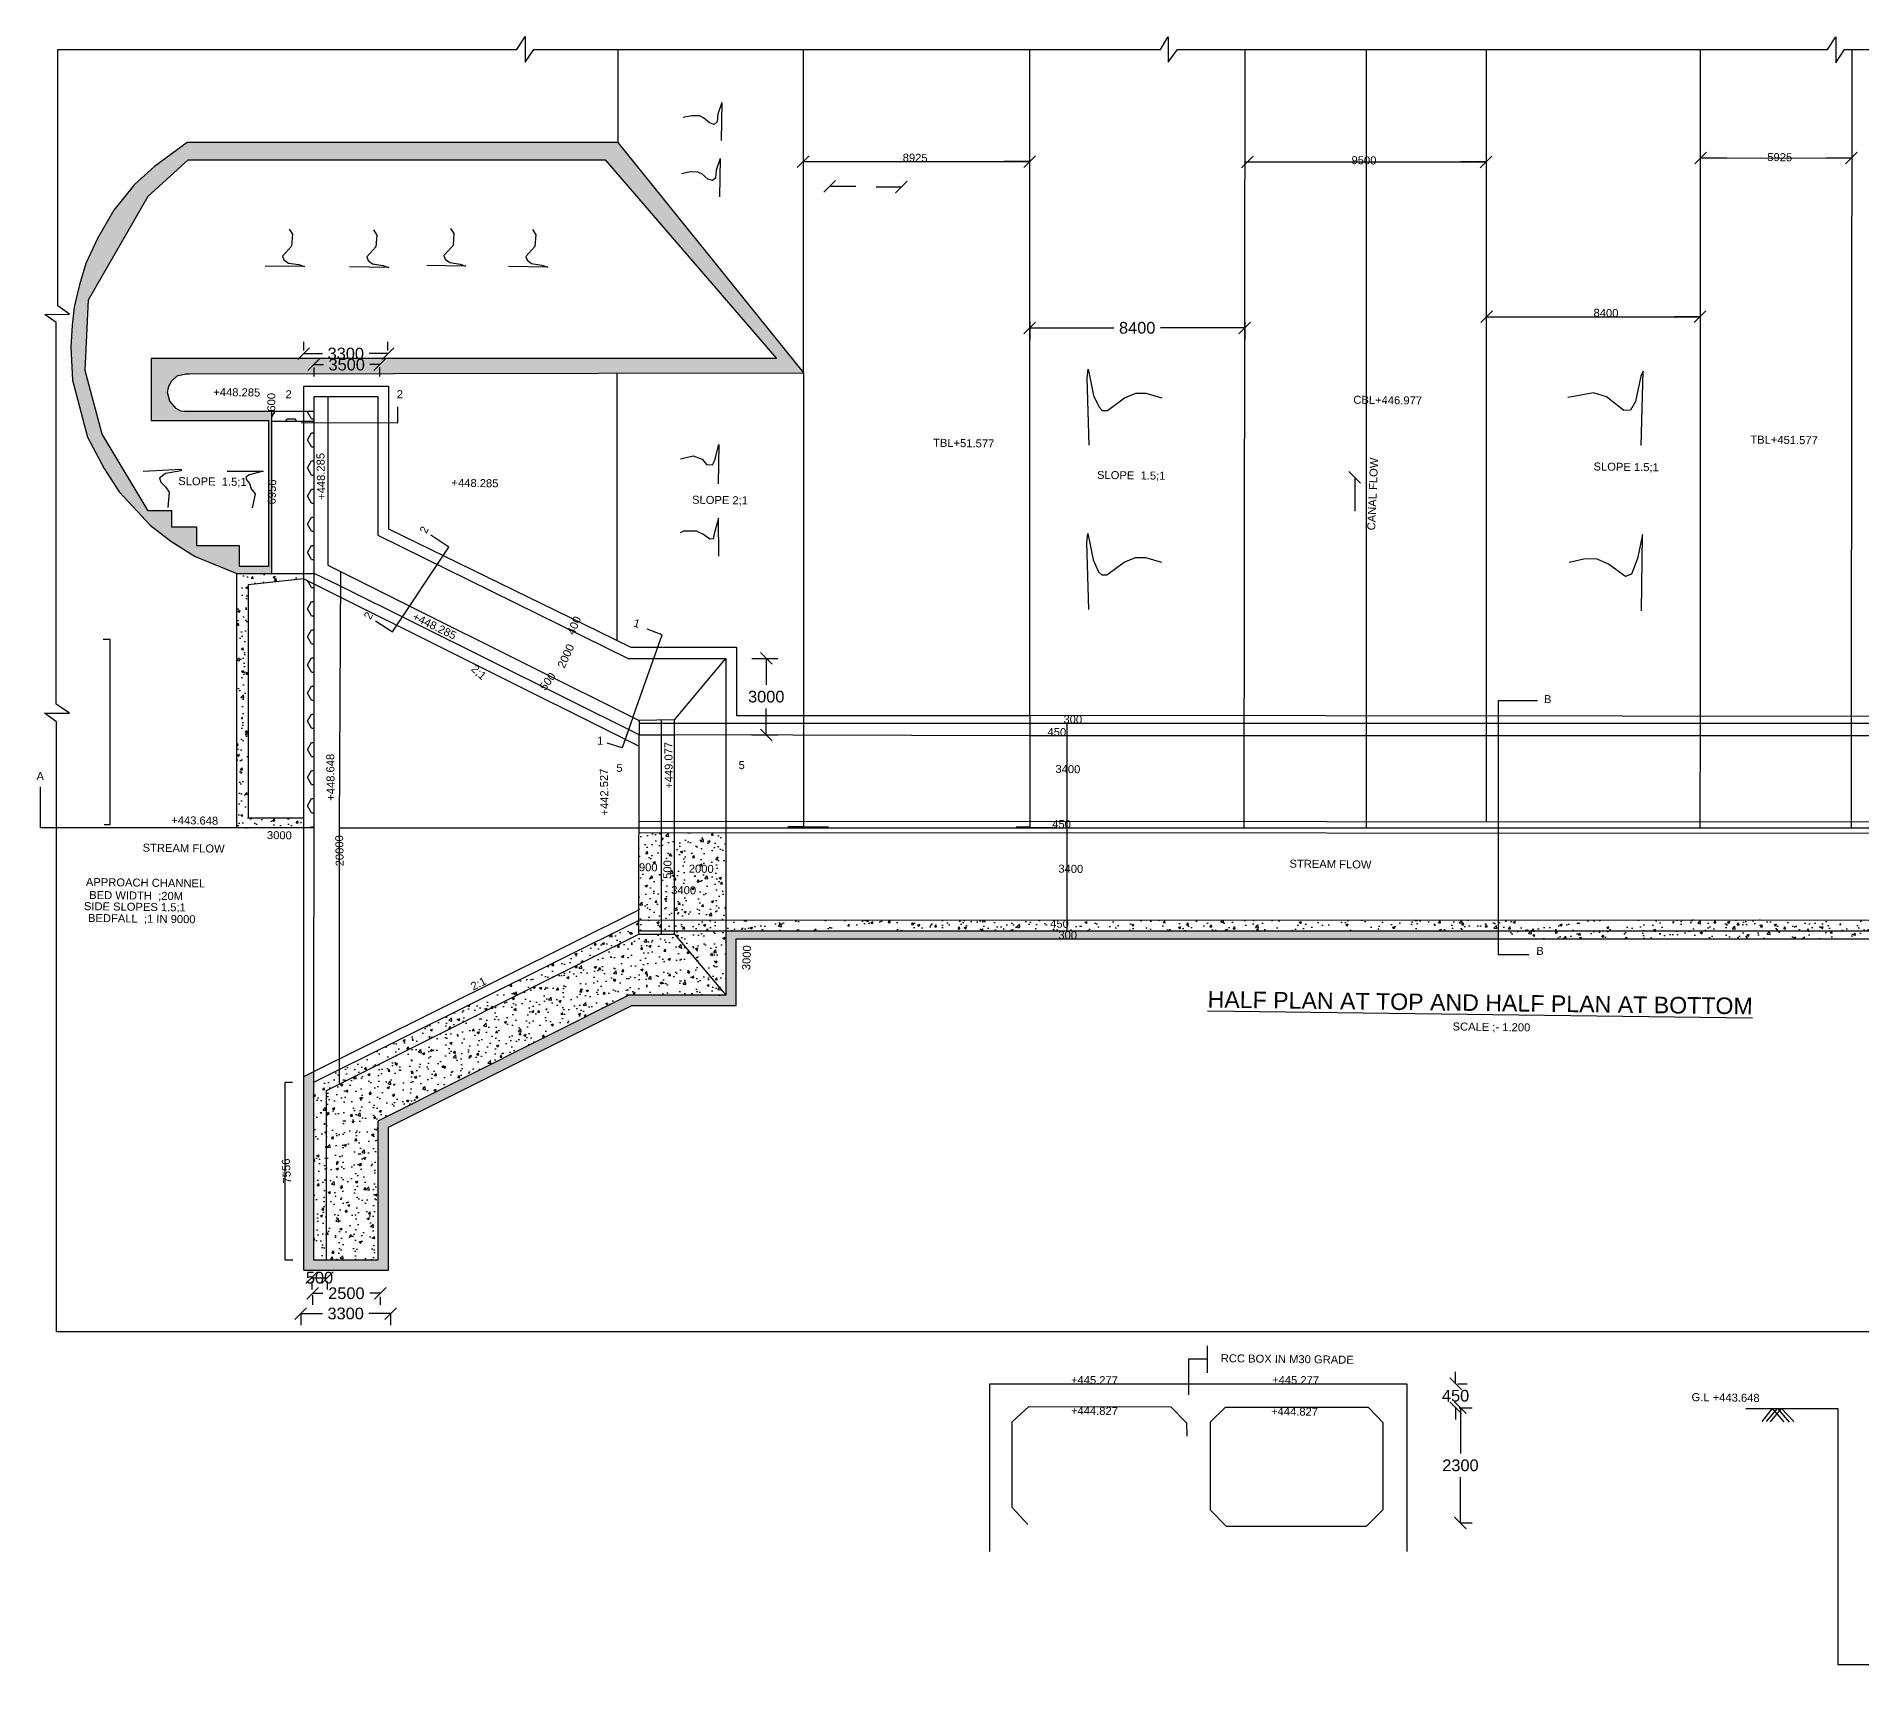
# Model space of a CAD drawing. Header units: inches. Extents: x -68883 to 79575, y 52 to 198306.
# Drawn here: x -68882.88 to -68854.81, y 172057.31 to 172082.57 of the extents above; entities that cross this region are included whole.
import ezdxf

# ---------------------------------------------------------------- set-up
doc = ezdxf.new("R2010")
doc.units = ezdxf.units.IN
doc.header["$MEASUREMENT"] = 0
doc.layers.add('DRAWING', color=7, linetype='Continuous')
doc.styles.get("Standard").update_dxf_attribs({"font": 'arial.ttf'})
doc.dimstyles.get("Standard").update_dxf_attribs({"dimtxt": 0.18, "dimasz": 0.18, "dimexe": 0.18, "dimexo": 0.0625, "dimgap": 0.09, "dimtad": 0, "dimtih": 1, "dimtoh": 1, "dimdec": 4, "dimzin": 0, "dimdsep": 46, "dimtxsty": 'Standard', "dimblk": 'OBLIQUE', "dimcen": 0.09, "dimadec": 0, "dimazin": 0, "dimtfac": 1, "dimtdec": 4, "dimtofl": 0, "dimtmove": 0, "dimatfit": 3, "dimldrblk": 'OBLIQUE', "dimfxl": 1, "dimtolj": 1, "dimtzin": 0, "dimarcsym": 0})
pattern_1 = [(50, (-68969.77582, 172008.4933), (0.3586301, -0.0313761), [0.0375, -0.4125]), (355, (-68969.77582, 172008.4933), (-0.0693757, 0.3760961), [0.03, -0.33]), (100.45144, (-68969.74594, 172008.4907), (0.2892544, 0.34472), [0.0318701, -0.3505711]), (46.1842, (-68969.77582, 172008.5933), (0.5336207, -0.0827596), [0.05625, -0.61875]), (96.63564, (-68969.73136, 172008.5864), (0.467331, 0.4870593), [0.0478052, -0.5258569]), (351.18416, (-68969.7758, 172008.5933), (0.467331, 0.4870593), [0.045, -0.495]), (21, (-68969.72582, 172008.5683), (0.2984535, -0.20130945), [0.0375, -0.4125]), (326, (-68969.72582, 172008.5683), (0.1216577, 0.362575), [0.03, -0.33]), (71.45144, (-68969.70095, 172008.55153), (0.4201112, 0.1612656), [0.0318701, -0.3505711]), (37.5, (-68969.77582, 172008.4933), (0.00607993, 0.16644693), [0, -0.326, 0, -0.335, 0, -0.33125]), (7.5, (-68969.77582, 172008.4933), (0.13153477, 0.19720586), [0, -0.191, 0, -0.3185, 0, -0.12625]), (327.5, (-68969.88732, 172008.4933), (0.26691122, -0.01127744), [0, -0.125, 0, -0.39, 0, -0.5175]), (317.5, (-68969.93732, 172008.4933), (0.2915931, 0.0500525), [0, -0.1625, 0, -0.259, 0, -0.3675])]
pattern_2 = [(0, (-68969.77582, 172008.4933), (0, 0.21650635), [0.125, -0.25]), (120, (-68969.77582, 172008.4933), (-0.1875, -0.10825318), [0.125, -0.25]), (60, (-68969.65082, 172008.4933), (-0.1875, 0.10825318), [0.125, -0.25])]

# ---------------------------------------------------------------- blocks, each defined once
blk = doc.blocks.new('_Oblique')
at = {"color": 0, "linetype": 'ByBlock', "lineweight": -2}
blk.add_line((-0.5, -0.5), (0.5, 0.5), dxfattribs=at)
blk = doc.blocks.new('*D73')
at = {"layer": 'Defpoints', "color": 0, "transparency": 16777216}
for p in [(-68878.77, 172077.68), (-68877.476, 172077.695), (-68877.476, 172077.678)]:
    blk.add_point(p, dxfattribs=at)
at = {"layer": 'DRAWING', "color": 0, "lineweight": -2, "transparency": 16777216}
for p, q in [((-68878.77, 172077.743), (-68878.77, 172077.875)), ((-68878.77, 172077.695), (-68878.481, 172077.695)), ((-68877.476, 172077.695), (-68877.765, 172077.695)), ((-68877.476, 172077.741), (-68877.476, 172077.875))]:
    blk.add_line(p, q, dxfattribs=at)
at = {"layer": 'DRAWING', "color": 0, "lineweight": -2, "transparency": 16777216, "xscale": 0.18, "yscale": 0.18, "zscale": 0.18, "rotation": 180}
blk.add_blockref('_Oblique', (-68878.77, 172077.695), dxfattribs=at)
at = {"layer": 'DRAWING', "color": 0, "lineweight": -2, "transparency": 16777216, "xscale": 0.18, "yscale": 0.18, "zscale": 0.18}
blk.add_blockref('_Oblique', (-68877.476, 172077.695), dxfattribs=at)
at = {"layer": 'DRAWING', "color": 0, "transparency": 16777216, "insert": (-68878.123, 172077.695), "char_height": 0.18, "attachment_point": 5}
blk.add_mtext('\\A1;3300', dxfattribs=at)
blk = doc.blocks.new('*D74')
at = {"layer": 'Defpoints', "color": 0, "transparency": 16777216}
for p in [(-68878.616, 172077.546), (-68877.603, 172077.55), (-68877.603, 172077.525)]:
    blk.add_point(p, dxfattribs=at)
at = {"layer": 'DRAWING', "color": 0, "lineweight": -2, "transparency": 16777216}
for p, q in [((-68878.616, 172077.525), (-68878.468, 172077.525)), ((-68878.616, 172077.483), (-68878.616, 172077.345)), ((-68877.603, 172077.525), (-68877.751, 172077.525)), ((-68877.603, 172077.487), (-68877.603, 172077.345))]:
    blk.add_line(p, q, dxfattribs=at)
at = {"layer": 'DRAWING', "color": 0, "lineweight": -2, "transparency": 16777216, "xscale": 0.18, "yscale": 0.18, "zscale": 0.18, "rotation": 180}
blk.add_blockref('_Oblique', (-68878.616, 172077.525), dxfattribs=at)
at = {"layer": 'DRAWING', "color": 0, "lineweight": -2, "transparency": 16777216, "xscale": 0.18, "yscale": 0.18, "zscale": 0.18}
blk.add_blockref('_Oblique', (-68877.603, 172077.525), dxfattribs=at)
at = {"layer": 'DRAWING', "color": 0, "transparency": 16777216, "insert": (-68878.109, 172077.525), "char_height": 0.18, "attachment_point": 5}
blk.add_mtext('\\A1;3500', dxfattribs=at)
blk = doc.blocks.new('*D75')
at = {"layer": 'Defpoints', "color": 0, "transparency": 16777216}
for p in [(-68867.601, 172078.247), (-68864.294, 172078.243), (-68864.294, 172078.091)]:
    blk.add_point(p, dxfattribs=at)
at = {"layer": 'DRAWING', "color": 0, "lineweight": -2, "transparency": 16777216}
for p, q in [((-68867.601, 172078.184), (-68867.601, 172077.911)), ((-68864.294, 172078.18), (-68864.294, 172077.911)), ((-68867.601, 172078.091), (-68866.306, 172078.091)), ((-68864.294, 172078.091), (-68865.589, 172078.091))]:
    blk.add_line(p, q, dxfattribs=at)
at = {"layer": 'DRAWING', "color": 0, "lineweight": -2, "transparency": 16777216, "xscale": 0.18, "yscale": 0.18, "zscale": 0.18, "rotation": 180}
blk.add_blockref('_Oblique', (-68867.601, 172078.091), dxfattribs=at)
at = {"layer": 'DRAWING', "color": 0, "lineweight": -2, "transparency": 16777216, "xscale": 0.18, "yscale": 0.18, "zscale": 0.18}
blk.add_blockref('_Oblique', (-68864.294, 172078.091), dxfattribs=at)
at = {"layer": 'DRAWING', "color": 0, "transparency": 16777216, "insert": (-68865.948, 172078.091), "char_height": 0.18, "attachment_point": 5}
blk.add_mtext('\\A1;8400', dxfattribs=at)
blk = doc.blocks.new('*D72')
at = {"layer": 'Defpoints', "color": 0, "transparency": 16777216}
for p in [(-68871.94, 172073.005), (-68871.944, 172071.827), (-68871.655, 172071.827)]:
    blk.add_point(p, dxfattribs=at)
at = {"layer": 'DRAWING', "color": 0, "lineweight": -2, "transparency": 16777216}
for p, q in [((-68871.878, 172073.005), (-68871.475, 172073.005)), ((-68871.655, 172073.005), (-68871.655, 172072.598)), ((-68871.655, 172071.827), (-68871.655, 172072.234)), ((-68871.881, 172071.827), (-68871.475, 172071.827))]:
    blk.add_line(p, q, dxfattribs=at)
at = {"layer": 'DRAWING', "color": 0, "lineweight": -2, "transparency": 16777216, "xscale": 0.18, "yscale": 0.18, "zscale": 0.18}
for p, rotation in [((-68871.655, 172073.005), 90), ((-68871.655, 172071.827), 270)]:
    blk.add_blockref('_Oblique', p, dxfattribs=dict(at, rotation=rotation))
at = {"layer": 'DRAWING', "color": 0, "transparency": 16777216, "insert": (-68871.655, 172072.416), "char_height": 0.18, "attachment_point": 5}
blk.add_mtext('\\A1;3000', dxfattribs=at)
blk = doc.blocks.new('*D64')
at = {"layer": 'Defpoints', "color": 0, "transparency": 16777216}
for p in [(-68878.647, 172063.482), (-68878.409, 172063.479), (-68878.409, 172063.476)]:
    blk.add_point(p, dxfattribs=at)
at = {"layer": 'DRAWING', "color": 0, "lineweight": -2, "transparency": 16777216}
for p, q in [((-68878.647, 172063.476), (-68878.409, 172063.476)), ((-68878.647, 172063.42), (-68878.647, 172063.296)), ((-68878.409, 172063.417), (-68878.409, 172063.296))]:
    blk.add_line(p, q, dxfattribs=at)
at = {"layer": 'DRAWING', "color": 0, "lineweight": -2, "transparency": 16777216, "xscale": 0.18, "yscale": 0.18, "zscale": 0.18, "rotation": 180}
blk.add_blockref('_Oblique', (-68878.647, 172063.476), dxfattribs=at)
at = {"layer": 'DRAWING', "color": 0, "lineweight": -2, "transparency": 16777216, "xscale": 0.18, "yscale": 0.18, "zscale": 0.18}
blk.add_blockref('_Oblique', (-68878.409, 172063.476), dxfattribs=at)
at = {"layer": 'DRAWING', "color": 0, "transparency": 16777216, "insert": (-68878.528, 172063.476), "char_height": 0.18, "attachment_point": 5}
blk.add_mtext('\\A1;500', dxfattribs=at)
blk = doc.blocks.new('*D65')
at = {"layer": 'Defpoints', "color": 0, "transparency": 16777216}
for p in [(-68878.633, 172063.27), (-68877.594, 172063.243), (-68877.594, 172063.237)]:
    blk.add_point(p, dxfattribs=at)
at = {"layer": 'DRAWING', "color": 0, "lineweight": -2, "transparency": 16777216}
for p, q in [((-68878.633, 172063.237), (-68878.474, 172063.237)), ((-68878.633, 172063.207), (-68878.633, 172063.057)), ((-68877.594, 172063.237), (-68877.754, 172063.237)), ((-68877.594, 172063.181), (-68877.594, 172063.057))]:
    blk.add_line(p, q, dxfattribs=at)
at = {"layer": 'DRAWING', "color": 0, "lineweight": -2, "transparency": 16777216, "xscale": 0.18, "yscale": 0.18, "zscale": 0.18, "rotation": 180}
blk.add_blockref('_Oblique', (-68878.633, 172063.237), dxfattribs=at)
at = {"layer": 'DRAWING', "color": 0, "lineweight": -2, "transparency": 16777216, "xscale": 0.18, "yscale": 0.18, "zscale": 0.18}
blk.add_blockref('_Oblique', (-68877.594, 172063.237), dxfattribs=at)
at = {"layer": 'DRAWING', "color": 0, "transparency": 16777216, "insert": (-68878.114, 172063.237), "char_height": 0.18, "attachment_point": 5}
blk.add_mtext('\\A1;2500', dxfattribs=at)
blk = doc.blocks.new('*D66')
at = {"layer": 'Defpoints', "color": 0, "transparency": 16777216}
for p in [(-68878.816, 172062.981), (-68877.435, 172062.984), (-68877.435, 172062.925)]:
    blk.add_point(p, dxfattribs=at)
at = {"layer": 'DRAWING', "color": 0, "lineweight": -2, "transparency": 16777216}
for p, q in [((-68878.816, 172062.925), (-68878.484, 172062.925)), ((-68878.816, 172062.919), (-68878.816, 172062.745)), ((-68877.435, 172062.925), (-68877.767, 172062.925)), ((-68877.435, 172062.922), (-68877.435, 172062.745))]:
    blk.add_line(p, q, dxfattribs=at)
at = {"layer": 'DRAWING', "color": 0, "lineweight": -2, "transparency": 16777216, "xscale": 0.18, "yscale": 0.18, "zscale": 0.18, "rotation": 180}
blk.add_blockref('_Oblique', (-68878.816, 172062.925), dxfattribs=at)
at = {"layer": 'DRAWING', "color": 0, "lineweight": -2, "transparency": 16777216, "xscale": 0.18, "yscale": 0.18, "zscale": 0.18}
blk.add_blockref('_Oblique', (-68877.435, 172062.925), dxfattribs=at)
at = {"layer": 'DRAWING', "color": 0, "transparency": 16777216, "insert": (-68878.125, 172062.925), "char_height": 0.18, "attachment_point": 5}
blk.add_mtext('\\A1;3300', dxfattribs=at)
blk = doc.blocks.new('*D67')
at = {"layer": 'Defpoints', "color": 0, "transparency": 16777216}
for p in [(-68861.076, 172061.846), (-68861.057, 172061.475), (-68861.05, 172061.475)]:
    blk.add_point(p, dxfattribs=at)
at = {"layer": 'DRAWING', "color": 0, "lineweight": -2, "transparency": 16777216}
for p, q in [((-68861.05, 172061.846), (-68861.05, 172062.026)), ((-68861.014, 172061.846), (-68860.87, 172061.846)), ((-68861.05, 172061.475), (-68861.05, 172061.295)), ((-68860.995, 172061.475), (-68860.87, 172061.475))]:
    blk.add_line(p, q, dxfattribs=at)
at = {"layer": 'DRAWING', "color": 0, "lineweight": -2, "transparency": 16777216, "xscale": 0.18, "yscale": 0.18, "zscale": 0.18}
for p, rotation in [((-68861.05, 172061.846), 270), ((-68861.05, 172061.475), 90)]:
    blk.add_blockref('_Oblique', p, dxfattribs=dict(at, rotation=rotation))
at = {"layer": 'DRAWING', "color": 0, "transparency": 16777216, "insert": (-68861.05, 172061.66), "char_height": 0.18, "attachment_point": 5}
blk.add_mtext('\\A1;450', dxfattribs=at)
blk = doc.blocks.new('*D68')
at = {"layer": 'Defpoints', "color": 0, "transparency": 16777216}
for p in [(-68861.05, 172061.475), (-68861.043, 172059.703), (-68860.975, 172059.703)]:
    blk.add_point(p, dxfattribs=at)
at = {"layer": 'DRAWING', "color": 0, "lineweight": -2, "transparency": 16777216}
for p, q in [((-68860.987, 172061.475), (-68860.795, 172061.475)), ((-68860.975, 172061.475), (-68860.975, 172060.771)), ((-68860.975, 172059.703), (-68860.975, 172060.407)), ((-68860.98, 172059.703), (-68860.795, 172059.703))]:
    blk.add_line(p, q, dxfattribs=at)
at = {"layer": 'DRAWING', "color": 0, "lineweight": -2, "transparency": 16777216, "xscale": 0.18, "yscale": 0.18, "zscale": 0.18}
for p, rotation in [((-68860.975, 172061.475), 90), ((-68860.975, 172059.703), 270)]:
    blk.add_blockref('_Oblique', p, dxfattribs=dict(at, rotation=rotation))
at = {"layer": 'DRAWING', "color": 0, "transparency": 16777216, "insert": (-68860.975, 172060.589), "char_height": 0.18, "attachment_point": 5}
blk.add_mtext('\\A1;2300', dxfattribs=at)

msp = doc.modelspace()

# ---------------------------------------------------------------- hatches: boundary and pattern name
at = {"layer": 'DRAWING'}
h = msp.add_hatch(dxfattribs=at)
h.set_pattern_fill('GRAVEL', color=250, scale=0.25)
h.set_pattern_definition([(228.012788, (-68969.595824, 172008.743305), (-2, -2.25), [0.033634, -3.329772]), (184.969741, (-68969.618324, 172008.718305), (3, 0.25), [0.057717, -5.7139812]), (132.510447, (-68969.675824, 172008.713305), (2.5, -2.75), [0.040697, -4.02900815]), (267.273689, (-68969.773324, 172008.650805), (0.25, 5), [0.0525595, -5.2033895]), (292.833654, (-68969.775824, 172008.598305), (-1.25, 3), [0.05153875, -5.1023433]), (357.273689, (-68969.755824, 172008.550805), (-5, 0.25), [0.0525595, -5.2033895]), (37.6942405, (-68969.703324, 172008.548305), (-3.25, -2.5), [0.06950725, -6.88121214]), (72.255328, (-68969.648324, 172008.590805), (1.75, 5.5), [0.065622, -6.49658037]), (121.429566, (-68969.628324, 172008.653305), (-2, 3.25), [0.0527375, -5.2210183]), (175.236358, (-68969.655824, 172008.698305), (2.75, -0.25), [0.060208, -2.95019064]), (222.397438, (-68969.715824, 172008.703305), (-3, -2.75), [0.077862, -7.70834375]), (138.814075, (-68969.525824, 172008.648305), (-1.75, 1.5), [0.02657525, -2.6309612]), (171.469234, (-68969.545824, 172008.665805), (3.25, -0.5), [0.05055925, -5.00537785]), (225, (-68969.59582, 172008.6733), (-3e-17, -0.25), [0.03535525, -0.31819814]), (203.19859, (-68969.613324, 172008.703305), (1.25, 0.5), [0.0190395, -1.8849038]), (291.80141, (-68969.630824, 172008.695805), (-0.25, 0.75), [0.02692575, -1.31936545]), (30.963757, (-68969.620824, 172008.670805), (0.75, 0.5), [0.04373225, -1.4140057]), (161.56505, (-68969.58332, 172008.693305), (0.5, -0.25), [0.03162275, -0.75894667]), (16.38954, (-68969.775824, 172008.695805), (2.5, 0.75), [0.0443, -4.3857113]), (70.346176, (-68969.733324, 172008.708305), (-1, -2.75), [0.03716525, -3.67935194]), (293.19859, (-68969.583324, 172008.743305), (-0.5, 1.25), [0.03807875, -1.86586453]), (343.61046, (-68969.568324, 172008.708305), (-2.5, 0.75), [0.0443, -4.3857113]), (339.443955, (-68969.775824, 172008.540805), (-1.25, 0.5), [0.04272, -2.09328094]), (294.77514, (-68969.735824, 172008.525805), (-1.25, 2.75), [0.0357945, -3.54366077]), (66.80141, (-68969.580824, 172008.493305), (0.5, 1.25), [0.03807875, -1.86586453]), (17.354025, (-68969.565824, 172008.528305), (-3.25, -1), [0.04190775, -4.1488559]), (69.443955, (-68969.703324, 172008.493305), (-0.5, -1.25), [0.02136, -2.11464094]), (101.309932, (-68969.595824, 172008.493305), (-0.25, 1), [0.0127475, -1.2620074]), (165.963757, (-68969.598324, 172008.505805), (0.75, -0.25), [0.05153875, -0.97923766]), (186.009006, (-68969.648324, 172008.518305), (2.5, 0.25), [0.0477625, -4.7284808]), (303.69007, (-68969.620824, 172008.648305), (-0.25, 0.5), [0.0360555, -0.8653323]), (353.157227, (-68969.600824, 172008.618305), (4.25, -0.5), [0.0629485, -6.23189066]), (60.945396, (-68969.538324, 172008.610805), (-1, -1.75), [0.025739, -2.54816854]), (90, (-68969.52582, 172008.6333), (-0.25, 0.25), [0.015, -0.235]), (120.256437, (-68969.653324, 172008.525805), (1, -1.75), [0.034731, -3.43838]), (48.012788, (-68969.670824, 172008.555805), (2, 2.25), [0.067268, -3.296138]), (0, (-68969.62582, 172008.6058), (0.25, 0.25), [0.065, -0.185]), (325.304846, (-68969.560824, 172008.605805), (2.5, -1.75), [0.0395285, -3.91331858]), (254.054604, (-68969.528324, 172008.583305), (-0.25, -1), [0.0364005, -1.78362697]), (207.645975, (-68969.538324, 172008.548305), (-4.75, -2.5), [0.05926625, -5.86736855]), (175.426079, (-68969.590824, 172008.520805), (-3.25, 0.25), [0.06269975, -6.20726835])])
h.paths.add_polyline_path([(-68873.93815, 172080.94536), (-68880.56233, 172080.94536), (-68881.06816, 172080.57311), (-68881.37612, 172080.29661), (-68881.69106, 172079.90139), (-68881.94515, 172079.46543), (-68882.12065, 172079.08154), (-68882.22058, 172078.75104), (-68882.27, 172078.54191), (-68882.30179, 172078.40743), (-68882.33061, 172078.13289), (-68882.35269, 172077.79353), (-68882.32649, 172077.28593), (-68882.09593, 172076.40981), (-68881.83921, 172075.92838), (-68881.60826, 172075.56693), (-68881.13149, 172075.05411), (-68880.81452, 172074.80816), (-68880.43906, 172074.57155), (-68879.79987, 172074.31252), (-68879.25943, 172074.31252), (-68879.25943, 172076.80436), (-68880.60497, 172076.80436), (-68880.66015, 172076.81131), (-68880.73411, 172076.85082), (-68880.82872, 172076.96164), (-68880.86399, 172077.09433), (-68880.84421, 172077.19226), (-68880.79777, 172077.27559), (-68880.7185, 172077.35433), (-68880.58347, 172077.3844), (-68880.53359, 172077.38611), (-68871.08343, 172077.39782)])
h.paths.add_polyline_path([(-68874.13246, 172080.67458), (-68871.49839, 172077.62167), (-68881.11839, 172077.62167), (-68881.11839, 172076.66675), (-68879.31219, 172076.66675), (-68879.31219, 172074.41818), (-68879.75625, 172074.41818), (-68879.75625, 172074.73779), (-68880.41258, 172074.73779), (-68880.41258, 172075.02416), (-68880.80206, 172075.02416), (-68880.80206, 172075.27569), (-68881.16539, 172075.27569), (-68881.87313, 172076.45569), (-68882.13198, 172077.43551), (-68882.08396, 172078.5207), (-68881.16435, 172080.11972), (-68880.54727, 172080.67458)], flags=16)
h.paths.add_polyline_path([(-68878.44687, 172077.50816), (-68877.79747, 172077.50816), (-68877.79747, 172077.87909), (-68878.44687, 172077.87909)], flags=24)
h.paths.add_polyline_path([(-68878.43343, 172077.33875), (-68877.78403, 172077.33875), (-68877.78403, 172077.70968), (-68878.43343, 172077.70968)], flags=24)
h.paths.add_polyline_path([(-68880.73956, 172075.61105), (-68879.61293, 172075.59689), (-68879.61011, 172075.82139), (-68880.73673, 172075.83555)], flags=8)
h.paths.add_polyline_path([(-68879.17052, 172075.34135), (-68879.15841, 172075.78674), (-68879.34695, 172075.79187), (-68879.35907, 172075.34648)], flags=24)
h = msp.add_hatch(dxfattribs=at)
h.set_pattern_fill('HEX', color=250)
h.set_pattern_definition(pattern_2)
h.paths.add_polyline_path([(-68878.76787, 172076.80436), (-68879.25943, 172076.80436), (-68879.25943, 172076.6552), (-68878.76787, 172076.65717)])
h = msp.add_hatch(dxfattribs=at)
h.set_pattern_fill('HEX', color=250)
h.set_pattern_definition(pattern_2)
h.paths.add_polyline_path([(-68878.61224, 172076.80436), (-68878.76787, 172076.80436), (-68878.76787, 172076.65717), (-68878.61224, 172076.6578)])
h = msp.add_hatch(dxfattribs=at)
h.set_pattern_fill('HEX', color=250)
h.set_pattern_definition(pattern_2)
h.paths.add_polyline_path([(-68878.61224, 172076.63162), (-68878.76787, 172076.63215), (-68878.76787, 172074.31252), (-68878.61224, 172074.31252)])
h = msp.add_hatch(dxfattribs=at)
h.set_pattern_fill('AR-CONC', scale=0.05)
h.set_pattern_definition(pattern_1)
h.paths.add_polyline_path([(-68879.62404, 172074.13636), (-68878.76787, 172074.23182), (-68878.76787, 172074.31252), (-68879.79987, 172074.31252), (-68879.7976, 172070.39926), (-68878.76787, 172070.39926), (-68878.76787, 172070.55184), (-68879.62481, 172070.55202)])
h = msp.add_hatch(dxfattribs=at)
h.set_pattern_fill('HEX', color=250)
h.set_pattern_definition(pattern_2)
h.paths.add_polyline_path([(-68878.61229, 172074.15411), (-68878.76787, 172074.23182), (-68878.76787, 172070.39926), (-68878.61342, 172070.39926)])
h = msp.add_hatch(dxfattribs=at)
h.set_pattern_fill('AR-CONC', scale=0.05)
h.set_pattern_definition(pattern_1)
h.paths.add_polyline_path([(-68873.26614, 172070.32186), (-68873.61287, 172070.32208), (-68873.61629, 172068.97574), (-68873.60954, 172068.97911), (-68873.26627, 172068.97916)])
h.paths.add_polyline_path([(-68873.64622, 172069.69837), (-68873.29637, 172069.69397), (-68873.294, 172069.88256), (-68873.64385, 172069.88696)], flags=9)
h = msp.add_hatch(dxfattribs=at)
h.set_pattern_fill('AR-CONC', scale=0.05)
h.set_pattern_definition(pattern_1)
h.paths.add_polyline_path([(-68873.06497, 172070.32174), (-68873.26614, 172070.32186), (-68873.26627, 172068.97916), (-68873.06497, 172068.9792)])
h.paths.add_polyline_path([(-68873.08456, 172069.58034), (-68873.07769, 172069.93016), (-68873.26626, 172069.93387), (-68873.27314, 172069.58405)], flags=9)
h.paths.add_polyline_path([(-68873.14935, 172069.34715), (-68872.70379, 172069.34155), (-68872.70142, 172069.53027), (-68873.14698, 172069.53587)], flags=9)
h = msp.add_hatch(dxfattribs=at)
h.set_pattern_fill('AR-CONC', scale=0.05)
h.set_pattern_definition(pattern_1)
h.paths.add_polyline_path([(-68872.27409, 172070.32124), (-68873.06497, 172070.32174), (-68873.06497, 172068.9792), (-68872.27409, 172068.97933)])
h.paths.add_polyline_path([(-68872.87902, 172069.67633), (-68872.4335, 172069.67073), (-68872.43113, 172069.85933), (-68872.87665, 172069.86493)], flags=24)
h.paths.add_polyline_path([(-68873.14935, 172069.34715), (-68872.70379, 172069.34155), (-68872.70142, 172069.53027), (-68873.14698, 172069.53587)], flags=9)
h = msp.add_hatch(dxfattribs=at)
h.set_pattern_fill('AR-CONC', scale=0.05)
h.set_pattern_definition(pattern_1)
h.paths.add_polyline_path([(-68873.61683, 172068.76392), (-68873.61629, 172068.97574), (-68878.61461, 172066.48489), (-68878.61543, 172063.74733), (-68878.42004, 172063.74733), (-68878.42004, 172066.35641)])
h = msp.add_hatch(dxfattribs=at)
h.set_pattern_fill('AR-CONC', scale=0.05)
h.set_pattern_definition(pattern_1)
h.paths.add_polyline_path([(-68873.26627, 172068.97916), (-68873.60954, 172068.97911), (-68873.61629, 172068.97574), (-68873.61671, 172068.81175), (-68873.26628, 172068.81176)])
h = msp.add_hatch(dxfattribs=at)
h.set_pattern_fill('AR-CONC', scale=0.05)
h.set_pattern_definition(pattern_1)
h.paths.add_polyline_path([(-68873.06497, 172068.9792), (-68873.26627, 172068.97916), (-68873.26628, 172068.81176), (-68873.06497, 172068.81177)])
h = msp.add_hatch(dxfattribs=at)
h.set_pattern_fill('AR-CONC', scale=0.05)
h.set_pattern_definition(pattern_1)
h.paths.add_polyline_path([(-68872.27409, 172068.97933), (-68873.06497, 172068.9792), (-68873.06497, 172068.81177), (-68872.27409, 172068.81181)])
h = msp.add_hatch(dxfattribs=at)
h.set_pattern_fill('AR-CONC', scale=0.05)
h.set_pattern_definition(pattern_1)
h.paths.add_polyline_path([(-68867.02703, 172068.9802), (-68872.27409, 172068.97933), (-68872.27409, 172068.81181), (-68867.02703, 172068.81202)])
h.paths.add_polyline_path([(-68867.3189, 172068.83045), (-68866.96904, 172068.82606), (-68866.96667, 172069.01465), (-68867.31653, 172069.01905)], flags=9)
h = msp.add_hatch(dxfattribs=at)
h.set_pattern_fill('AR-CONC', scale=0.05)
h.set_pattern_definition(pattern_1)
h.paths.add_polyline_path([(-68860.38738, 172068.98131), (-68867.02703, 172068.9802), (-68867.02703, 172068.81202), (-68860.38738, 172068.81229)])
h.paths.add_polyline_path([(-68867.3189, 172068.83045), (-68866.96904, 172068.82606), (-68866.96667, 172069.01465), (-68867.31653, 172069.01905)], flags=9)
h = msp.add_hatch(dxfattribs=at)
h.set_pattern_fill('AR-CONC', scale=0.05)
h.set_pattern_definition(pattern_1)
h.paths.add_polyline_path([(-68854.29828, 172068.98233), (-68860.38738, 172068.98131), (-68860.38738, 172068.81229), (-68854.29825, 172068.81254)])
h = msp.add_hatch(dxfattribs=at)
h.set_pattern_fill('AR-CONC', scale=0.05)
h.set_pattern_definition(pattern_1)
h.paths.add_polyline_path([(-68860.38738, 172068.81229), (-68872.27409, 172068.81181), (-68872.27409, 172067.82322), (-68873.77023, 172067.82322), (-68877.63053, 172065.88716), (-68877.63053, 172063.74733), (-68878.61543, 172063.74733), (-68878.61456, 172066.64718), (-68878.76787, 172066.57087), (-68878.76787, 172063.59359), (-68877.46834, 172063.59359), (-68877.46834, 172065.79448), (-68873.72493, 172067.66489), (-68872.11756, 172067.66489), (-68872.11756, 172068.68807), (-68860.38738, 172068.68807)])
h = msp.add_hatch(dxfattribs=at)
h.set_pattern_fill('AR-CONC', scale=0.05)
h.set_pattern_definition(pattern_1)
h.paths.add_polyline_path([(-68873.77023, 172067.82322), (-68872.27409, 172067.82322), (-68873.06497, 172068.76278), (-68873.61683, 172068.76392), (-68878.42004, 172066.35641), (-68878.42004, 172063.74733), (-68877.63053, 172063.74733), (-68877.63053, 172065.88716)])
h = msp.add_hatch(dxfattribs=at)
h.set_pattern_fill('AR-CONC', scale=0.05)
h.set_pattern_definition(pattern_1)
h.paths.add_polyline_path([(-68872.27409, 172068.81181), (-68873.06497, 172068.81177), (-68873.06497, 172068.76278), (-68872.27409, 172067.82322)])
h = msp.add_hatch(dxfattribs=at)
h.set_pattern_fill('AR-CONC', scale=0.05)
h.set_pattern_definition(pattern_1)
h.paths.add_polyline_path([(-68854.29825, 172068.81254), (-68860.38738, 172068.81229), (-68860.38738, 172068.68807), (-68854.29823, 172068.68807)])

# ---------------------------------------------------------------- linework, layer by layer
for points in [[(-68864.87179, 172062.221), (-68865.1591, 172062.221), (-68865.1591, 172061.67573)], [(-68864.87179, 172062.4305), (-68864.87179, 172062.0115)]]:
    msp.add_lwpolyline(points)
for points in [[(-68882.55201, 172082.37205), (-68875.49077, 172082.37205), (-68875.36498, 172082.57384), (-68875.36496, 172082.1806), (-68875.22822, 172082.3726), (-68865.59101, 172082.3726), (-68865.47448, 172082.56211), (-68865.46902, 172082.571), (-68865.46902, 172082.1791), (-68865.32792, 172082.37591), (-68855.32667, 172082.37591), (-68855.20143, 172082.56976), (-68855.20143, 172082.17067), (-68855.06487, 172082.37274), (-68840.92781, 172082.37274)], [(-68840.95238, 172062.64332), (-68882.57483, 172062.64332), (-68882.57483, 172072.03177), (-68882.75629, 172072.16085), (-68882.37396, 172072.16356), (-68882.57733, 172072.29897), (-68882.57733, 172078.1745), (-68882.75116, 172078.2947), (-68882.3716, 172078.30164), (-68882.55444, 172078.42878), (-68882.55201, 172082.37205)], [(-68873.93815, 172082.3726), (-68873.93815, 172080.94536), (-68880.56233, 172080.94536), (-68881.06816, 172080.57311), (-68881.37612, 172080.29661), (-68881.69106, 172079.90139), (-68881.94515, 172079.46543), (-68882.12065, 172079.08154), (-68882.22058, 172078.75104), (-68882.27, 172078.54191), (-68882.30179, 172078.40743), (-68882.33061, 172078.13289), (-68882.35269, 172077.79353), (-68882.32649, 172077.28593), (-68882.09593, 172076.40981), (-68881.83921, 172075.92838), (-68881.60826, 172075.56693), (-68881.13149, 172075.05411), (-68880.81452, 172074.80816), (-68880.43906, 172074.57155), (-68879.79987, 172074.31252), (-68878.61224, 172074.31252), (-68878.61224, 172077.03729), (-68877.62803, 172077.03729), (-68877.62803, 172074.90124), (-68873.78142, 172073.00612), (-68872.27409, 172073.00612), (-68872.27409, 172067.82322), (-68873.77023, 172067.82322), (-68877.63053, 172065.88716), (-68877.63053, 172063.74733), (-68878.61543, 172063.74733), (-68878.61224, 172074.31252)], [(-68878.76787, 172063.59359), (-68878.76787, 172077.19148), (-68877.4653, 172077.19148), (-68877.4653, 172075.00026), (-68874.46372, 172073.53205), (-68873.73727, 172073.1767), (-68872.11155, 172073.1767), (-68872.11155, 172072.12678), (-68871.08343, 172072.12678), (-68867.60133, 172072.12678), (-68867.60133, 172082.3726)], [(-68873.93815, 172080.94536), (-68871.08343, 172077.39782), (-68871.08343, 172082.3726)], [(-68864.30395, 172070.39648), (-68864.28885, 172082.37591)], [(-68862.42675, 172082.37591), (-68862.42675, 172070.39648)], [(-68860.57311, 172070.49455), (-68860.57311, 172082.37591)], [(-68857.28286, 172072.11557), (-68857.28286, 172082.37591)], [(-68854.9525, 172082.37274), (-68854.96365, 172072.11305)], [(-68872.33986, 172081.55932), (-68872.39781, 172081.37839), (-68872.41085, 172081.2597), (-68872.45722, 172081.22062), (-68872.52823, 172081.24378), (-68872.61807, 172081.32339), (-68872.68328, 172081.35089), (-68872.7992, 172081.35523), (-68872.93396, 172081.32628)], [(-68872.33986, 172081.55932), (-68872.34853, 172080.9723)], [(-68857.28286, 172080.70552), (-68854.95432, 172080.70299)], [(-68880.54727, 172080.67458), (-68874.13246, 172080.67458), (-68871.49839, 172077.62167), (-68881.11839, 172077.62167), (-68881.11839, 172076.66675), (-68879.31219, 172076.66675), (-68879.31219, 172074.41818), (-68879.75625, 172074.41818), (-68879.75625, 172074.73779), (-68880.41258, 172074.73779), (-68880.41258, 172075.02416), (-68880.80206, 172075.02416), (-68880.80206, 172075.27569), (-68881.16539, 172075.27569), (-68881.87313, 172076.45569), (-68882.13198, 172077.43551), (-68882.08396, 172078.5207), (-68881.16435, 172080.11972), (-68880.54727, 172080.67458)], [(-68872.36523, 172080.69568), (-68872.42318, 172080.51474), (-68872.43622, 172080.39605), (-68872.48259, 172080.35697), (-68872.55359, 172080.38013), (-68872.64344, 172080.45974), (-68872.70864, 172080.48724), (-68872.82457, 172080.49158), (-68872.95933, 172080.46264)], [(-68872.36523, 172080.69568), (-68872.37389, 172080.10865)], [(-68871.08343, 172080.6488), (-68867.60133, 172080.6488)], [(-68864.29103, 172080.64463), (-68860.57311, 172080.64463)], [(-68878.99557, 172079.6114), (-68878.94283, 172079.53238), (-68878.95602, 172079.35021), (-68879.09664, 172079.19437), (-68879.07802, 172079.13824), (-68879.00723, 172079.08795), (-68878.8482, 172079.06403), (-68878.75925, 172079.03302), (-68879.36163, 172079.04091)], [(-68877.69915, 172079.59847), (-68877.64641, 172079.51946), (-68877.6596, 172079.33728), (-68877.80023, 172079.18145), (-68877.7816, 172079.12531), (-68877.71082, 172079.07502), (-68877.55178, 172079.05111), (-68877.46283, 172079.02009), (-68878.06521, 172079.02799)], [(-68876.51282, 172079.61922), (-68876.46008, 172079.54021), (-68876.47327, 172079.35803), (-68876.6139, 172079.2022), (-68876.59527, 172079.14607), (-68876.52448, 172079.09577), (-68876.36545, 172079.07186), (-68876.2765, 172079.04085), (-68876.87888, 172079.04874)], [(-68875.25249, 172079.60373), (-68875.19975, 172079.52471), (-68875.21294, 172079.34254), (-68875.35356, 172079.1867), (-68875.33494, 172079.13057), (-68875.26415, 172079.08027), (-68875.10511, 172079.05636), (-68875.01617, 172079.02535), (-68875.61855, 172079.03324)], [(-68860.57311, 172078.26139), (-68857.28286, 172078.26139)], [(-68878.61224, 172076.80436), (-68880.60497, 172076.80436), (-68880.66015, 172076.81131), (-68880.73411, 172076.85082), (-68880.82872, 172076.96164), (-68880.86399, 172077.09433), (-68880.84421, 172077.19226), (-68880.79777, 172077.27559), (-68880.7185, 172077.35433), (-68880.58347, 172077.3844), (-68880.53359, 172077.38611), (-68871.08343, 172077.39782)], [(-68873.95261, 172077.39426), (-68873.9542, 172073.28281)], [(-68871.08343, 172077.39782), (-68871.08343, 172070.41527), (-68871.32516, 172070.41527)], [(-68866.68727, 172076.28603), (-68866.71581, 172077.32013), (-68866.69992, 172077.45442), (-68866.6657, 172077.2835), (-68866.61927, 172077.05161), (-68866.53486, 172076.86874), (-68866.48597, 172076.82113), (-68866.40652, 172076.82113), (-68866.14375, 172077.0128), (-68865.96839, 172077.08633), (-68865.81561, 172077.0851), (-68865.5675, 172077.0143)], [(-68858.19542, 172076.28032), (-68858.16527, 172077.42495), (-68858.19807, 172077.34795), (-68858.2808, 172076.95595), (-68858.35929, 172076.8267), (-68858.46323, 172076.82034), (-68858.7305, 172077.028), (-68858.92778, 172077.09156), (-68859.26294, 172077.03011), (-68859.32324, 172077.01906)], [(-68879.25943, 172074.31252), (-68879.25943, 172076.80436)], [(-68878.81227, 172076.63231), (-68877.32289, 172076.62718), (-68877.3216, 172076.87604)], [(-68878.40123, 172077.03729), (-68878.40123, 172074.43862), (-68877.13695, 172073.80988), (-68873.60903, 172072.04883)], [(-68879.26212, 172076.65519), (-68878.61349, 172076.65779)], [(-68872.97463, 172076.07835), (-68872.78046, 172076.12445), (-68872.64041, 172076.0704), (-68872.57198, 172075.98932), (-68872.48126, 172075.98455), (-68872.44625, 172076.0545), (-68872.38563, 172076.29523), (-68872.39476, 172075.68893)], [(-68881.23935, 172075.88586), (-68880.65802, 172075.9166), (-68880.65667, 172075.89114), (-68880.89568, 172075.84828), (-68880.98801, 172075.77997), (-68880.96749, 172075.71848), (-68880.8991, 172075.64334), (-68880.84268, 172075.56136), (-68880.85287, 172075.44556), (-68880.86309, 172075.32942)], [(-68879.94762, 172075.8881), (-68879.5356, 172075.8881), (-68879.39656, 172075.8881), (-68879.60511, 172075.83051), (-68879.65652, 172075.79695), (-68879.65769, 172075.76476), (-68879.62313, 172075.72029), (-68879.60321, 172075.69466), (-68879.57685, 172075.61499), (-68879.51782, 172075.53918), (-68879.53188, 172075.45869), (-68879.56467, 172075.32299)], [(-68872.38403, 172074.57725), (-68872.39025, 172075.1625), (-68872.45363, 172074.92166), (-68872.47348, 172074.84624), (-68872.52199, 172074.84096), (-68872.61769, 172074.91172), (-68872.72705, 172074.96387), (-68872.82772, 172074.96387), (-68872.92715, 172074.96387), (-68872.97686, 172074.93531)], [(-68877.66696, 172073.58339), (-68877.403, 172073.41195), (-68876.53793, 172074.71529), (-68876.81642, 172074.90094)], [(-68866.69397, 172073.75696), (-68866.7225, 172074.79106), (-68866.70662, 172074.92535), (-68866.67239, 172074.75443), (-68866.62596, 172074.52254), (-68866.54155, 172074.33967), (-68866.49266, 172074.29206), (-68866.41322, 172074.29206), (-68866.15044, 172074.48373), (-68865.97508, 172074.55726), (-68865.8223, 172074.55603), (-68865.5742, 172074.48523)], [(-68858.19196, 172073.73863), (-68858.17227, 172074.91), (-68858.249, 172074.54309), (-68858.34533, 172074.30305), (-68858.43572, 172074.26362), (-68858.69779, 172074.4571), (-68858.87937, 172074.53482), (-68859.07825, 172074.53068), (-68859.30095, 172074.47894)], [(-68879.7976, 172070.39926), (-68879.79987, 172074.31252)], [(-68873.60903, 172071.83064), (-68878.22422, 172074.12765), (-68878.61224, 172074.31252)], [(-68878.20289, 172074.33999), (-68878.22397, 172070.39648), (-68840.67024, 172070.39648), (-68840.67024, 172071.00781)], [(-68853.7659, 172072.0083), (-68853.7811, 172067.81634), (-68851.12256, 172067.81634), (-68845.64276, 172065.972), (-68845.64889, 172063.71555), (-68844.94199, 172063.71769), (-68844.92474, 172074.30639), (-68847.71084, 172073.3797), (-68852.44787, 172071.81239), (-68867.60133, 172071.81239), (-68873.06716, 172071.83064)], [(-68878.76787, 172074.23182), (-68879.62404, 172074.13636), (-68879.62481, 172070.55202), (-68878.76787, 172070.55184)], [(-68878.76787, 172074.23182), (-68873.60947, 172071.65515)], [(-68873.70703, 172072.09775), (-68873.25626, 172073.36865), (-68873.48805, 172073.45547)], [(-68881.8392, 172070.45116), (-68881.74936, 172070.45116), (-68881.74936, 172073.29554), (-68881.85772, 172073.29554)], [(-68873.06497, 172072.05915), (-68873.60903, 172072.04883), (-68873.60903, 172071.83064), (-68873.06716, 172071.83064), (-68873.06497, 172072.05915), (-68872.27409, 172073.00612)], [(-68859.925, 172068.44191), (-68860.38738, 172068.44191), (-68860.38738, 172072.35807), (-68859.78996, 172072.35807)], [(-68873.70703, 172072.09775), (-68873.87271, 172071.63063), (-68874.10396, 172071.70327)], [(-68873.60903, 172072.0083), (-68852.99121, 172072.0083)], [(-68873.26629, 172068.7632), (-68873.26598, 172072.05533)], [(-68873.06497, 172071.77132), (-68873.06497, 172072.05915)], [(-68867.60133, 172072.12678), (-68867.60133, 172070.40931), (-68867.20118, 172070.40498)], [(-68867.02703, 172068.81202), (-68867.02703, 172072.0083)], [(-68857.28625, 172070.39648), (-68857.28438, 172072.11557)], [(-68854.96362, 172072.14239), (-68854.96362, 172070.39648)], [(-68873.61683, 172068.76392), (-68873.60903, 172071.83064)], [(-68878.61342, 172070.39926), (-68882.82134, 172070.39926), (-68882.82134, 172071.02838)], [(-68878.22397, 172070.39648), (-68878.2256, 172066.45387)], [(-68852.45088, 172070.3087), (-68873.61287, 172070.32208)], [(-68873.61241, 172070.49967), (-68852.45051, 172070.49136)], [(-68871.08343, 172070.41527), (-68870.69601, 172070.41527)], [(-68867.60133, 172070.40931), (-68867.80831, 172070.40931)], [(-68878.76787, 172066.57087), (-68873.61589, 172069.13514)], [(-68873.62243, 172069.13516), (-68873.61589, 172069.13514)], [(-68873.06497, 172068.76278), (-68872.27409, 172067.82322)], [(-68878.93717, 172063.74432), (-68879.05644, 172063.74432), (-68879.05644, 172066.48637), (-68878.94201, 172066.48637)], [(-68868.21621, 172059.26567), (-68868.21621, 172061.8446), (-68861.80187, 172061.8446), (-68861.80187, 172059.26567)], [(-68867.63153, 172059.68144), (-68867.87242, 172059.9403), (-68867.86932, 172061.26004), (-68867.61383, 172061.4961), (-68865.42989, 172061.49115), (-68865.19142, 172061.2459), (-68865.18588, 172061.03961)], [(-68864.57886, 172059.65277), (-68862.42057, 172059.65277), (-68862.16413, 172059.91102), (-68862.16413, 172061.24243), (-68862.38756, 172061.48148), (-68864.59254, 172061.48148), (-68864.82793, 172061.25174), (-68864.82793, 172059.90656), (-68864.57886, 172059.65277)], [(-68856.58475, 172061.46664), (-68855.16733, 172061.46664), (-68855.16733, 172057.52468), (-68854.3302, 172057.52468), (-68854.3302, 172057.31016), (-68854.09742, 172057.71553), (-68854.09593, 172057.52775), (-68852.82027, 172057.52775), (-68852.82027, 172061.47403), (-68851.60779, 172061.47403), (-68851.60779, 172059.20769)], [(-68856.1805, 172061.46424), (-68856.34083, 172061.26364)], [(-68856.26795, 172061.26526), (-68856.0979, 172061.46664), (-68855.91974, 172061.25555)], [(-68856.20317, 172061.25717), (-68856.03634, 172061.46664), (-68855.84848, 172061.26202)], [(-68856.1805, 172061.46424), (-68855.99911, 172061.25717)]]:
    msp.add_lwpolyline(points, dxfattribs=at)
at = {"layer": 'DRAWING', "color": 7}
for points in [[(-68878.76787, 172063.59359), (-68877.46834, 172063.59359), (-68877.46834, 172065.79448), (-68873.72493, 172067.66489), (-68872.11756, 172067.66489), (-68872.11756, 172068.68807), (-68853.94252, 172068.68807), (-68853.94252, 172067.65163), (-68851.18768, 172067.65163), (-68845.79946, 172065.86724), (-68845.79946, 172063.55202), (-68844.78138, 172063.55202), (-68844.78138, 172077.22965), (-68845.78938, 172077.22965), (-68845.78938, 172074.9129), (-68851.18477, 172073.14582), (-68853.93352, 172073.14582), (-68853.93352, 172072.11193), (-68867.60133, 172072.12678)], [(-68878.42004, 172063.74733), (-68878.42004, 172066.35641), (-68873.61683, 172068.76392), (-68873.06497, 172068.76278), (-68873.06497, 172071.77132)], [(-68878.61461, 172066.48489), (-68873.60954, 172068.97911), (-68852.45354, 172068.98263), (-68844.92696, 172066.47881)], [(-68873.61671, 172068.81175), (-68852.45388, 172068.81262)]]:
    msp.add_lwpolyline(points, dxfattribs=at)

# ---------------------------------------------------------------- texts
at = {"layer": 'DRAWING'}
for s, height, rotation, p in [('8925', 0.123137, 359.279894, (-68869.55639, 172080.6488)), ('9500', 0.123137, 359.279894, (-68862.65123, 172080.60996)), (' 5925', 0.123137, 359.279894, (-68856.30283, 172080.65886)), ('8400', 0.123137, 359.279894, (-68858.92798, 172078.26139)), ('+448.285', 0.123137, 359.279894, (-68880.16251, 172077.04316)), ('600', 0.123137, 89.942492, (-68879.20751, 172076.80219)), ('2', 0.12314, 359.279894, (-68879.05124, 172077.00891)), ('2', 0.12314, 359.279894, (-68877.34067, 172077.00891)), ('CBL+446.977', 0.1231367, 359.279894, (-68862.62338, 172076.92416)), ('TBL+51.577', 0.123137, 359.279894, (-68869.08934, 172076.26176)), ('TBL+451.577', 0.1231367, 359.279894, (-68856.51567, 172076.31184)), ('+448.285', 0.123137, 91.054349, (-68878.43872, 172075.44541)), ('CANAL FLOW', 0.123137, 87.628984, (-68862.28719, 172074.97382)), ('SLOPE 1.5;1', 0.1231367, 359.279894, (-68858.92798, 172075.89694)), ('SLOPE  1.5;1', 0.1231367, 359.279894, (-68880.70136, 172075.67235)), ('6956', 0.123137, 88.44217, (-68879.20319, 172075.37369)), ('+448.285', 0.123137, 359.279894, (-68876.4979, 172075.64626)), ('SLOPE  1.5;1', 0.1231367, 359.279894, (-68866.56632, 172075.76698)), ('SLOPE 2;1', 0.123137, 359.279894, (-68872.79661, 172075.38549)), ('2', 0.12314, 65.474229, (-68876.88215, 172074.91576)), ('2', 0.12314, 62.712167, (-68877.74406, 172073.59347)), ('+448.285', 0.123137, 334.159795, (-68877.11051, 172073.60613)), ('400', 0.123137, 66.345563, (-68874.61265, 172073.35633)), ('1', 0.12314, 343.891105, (-68873.70879, 172073.49977)), ('2000', 0.123137, 65.702643, (-68874.76047, 172072.84163)), ('2;1', 0.123137, 316.739079, (-68876.20496, 172072.82897)), ('500', 0.123137, 52.733913, (-68875.05613, 172072.49989)), ('B', 0.12314, 359.279894, (-68859.69108, 172072.31811)), (' 300', 0.123137, 359.279894, (-68867.1305, 172072.0083)), ('1', 0.12314, 359.279894, (-68874.25768, 172071.67791)), ('450', 0.123137, 359.279894, (-68867.32816, 172071.81239)), ('+448.648', 0.123137, 90.67038, (-68878.29282, 172070.81543)), ('+449.077', 0.123137, 90.628426, (-68873.09153, 172070.99897)), ('A', 0.12314, 359.279894, (-68882.88189, 172071.13342)), ('+442.527', 0.123137, 90.956684, (-68874.08041, 172070.58876)), ('5', 0.12314, 359.279894, (-68873.96187, 172071.25983)), ('5', 0.12314, 359.279894, (-68872.08148, 172071.30248)), (' 3400', 0.123137, 359.279894, (-68867.25377, 172071.24373)), ('+443.648', 0.123137, 359.279894, (-68880.8096, 172070.45543)), ('3000', 0.123137, 359.279894, (-68879.33699, 172070.22568)), ('450', 0.123137, 359.279894, (-68867.25593, 172070.39648)), ('STREAM FLOW', 0.1231367, 359.279894, (-68881.24927, 172070.03174)), ('20000', 0.123137, 91.058366, (-68878.15467, 172069.80744)), ('900', 0.123137, 359.279894, (-68873.61437, 172069.7315)), ('500', 0.123137, 88.873541, (-68873.11747, 172069.61243)), ('2000', 0.123137, 359.279894, (-68872.84716, 172069.70947)), ('3400', 0.123137, 359.279894, (-68867.1617, 172069.70902)), ('STREAM FLOW', 0.1231367, 359.279894, (-68863.60594, 172069.78672)), ('APPROACH CHANNEL', 0.1231367, 359.279894, (-68882.12235, 172069.50424)), ('3400', 0.123137, 359.279894, (-68873.11747, 172069.38039)), ('SIDE SLOPES 1.5;1', 0.1231367, 359.279894, (-68882.15276, 172069.13198)), ('BED WIDTH  ;20M', 0.1231367, 359.279894, (-68882.07147, 172069.30452)), ('BEDFALL  ;1 IN 9000', 0.1231367, 359.279894, (-68882.08949, 172068.95051)), ('450', 0.123137, 359.279894, (-68867.28704, 172068.86359)), ('300', 0.123137, 359.279894, (-68867.1617, 172068.68807)), ('3000', 0.123137, 87.61596, (-68871.90335, 172068.20611)), ('B', 0.12314, 359.279894, (-68859.80941, 172068.44441)), ('2:1', 0.123137, 26.240861, (-68876.16206, 172067.89412)), ('%%UHALF PLAN AT TOP AND HALF PLAN AT BOTTOM', 0.2548414, 359.279894, (-68864.86609, 172067.63305)), ('SCALE ;- 1.200', 0.1231367, 359.279894, (-68861.09637, 172067.28094)), ('7556', 0.123137, 93.298207, (-68878.96412, 172064.93043)), ('RCC BOX IN M30 GRADE', 0.1231367, 359.279894, (-68864.66289, 172062.17763)), ('+445.277', 0.123137, 359.279894, (-68866.96772, 172061.8446)), ('+445.277', 0.123137, 359.279894, (-68863.87309, 172061.8446)), ('G.L +443.648', 0.1231367, 359.279894, (-68857.42052, 172061.57873)), ('+444.827', 0.123137, 359.279894, (-68866.96772, 172061.37127)), ('+444.827', 0.123137, 359.279894, (-68863.88953, 172061.3612))]:
    msp.add_text(s, height=height, rotation=rotation, dxfattribs=at).set_placement(p)

# ---------------------------------------------------------------- dimensions: what is measured, and where the dimension line sits
for base, p1, p2, text, picture, middle in [((-68864.29406, 172078.09056), (-68867.60133, 172078.24687), (-68864.29406, 172078.24271), '8400', '*D75', (-68865.94769, 172078.09056)), ((-68877.4759, 172077.69485), (-68878.76991, 172077.68019), (-68877.4759, 172077.67809), '3300', '*D73', (-68878.12291, 172077.69485)), ((-68877.60258, 172077.52544), (-68878.61635, 172077.5458), (-68877.60258, 172077.54951), '3500', '*D74', (-68878.10947, 172077.52544)), ((-68877.59428, 172063.23748), (-68878.63273, 172063.2699), (-68877.59428, 172063.24337), '2500', '*D65', (-68878.1135, 172063.23748)), ((-68877.43497, 172062.92512), (-68878.81562, 172062.98111), (-68877.43497, 172062.98405), '3300', '*D66', (-68878.1253, 172062.92512))]:
    dim = msp.add_linear_dim(base=base, p1=p1, p2=p2, text=text, dimstyle='Standard', dxfattribs=at)
    dim.commit()
    dim.dimension.update_dxf_attribs({"geometry": picture, "text_midpoint": middle})
for base, p1, p2, text, picture, middle in [((-68871.65462, 172071.82689), (-68871.94004, 172073.00544), (-68871.94398, 172071.82689), '3000', '*D72', (-68871.65462, 172072.41617)), ((-68861.04998, 172061.47473), (-68861.07626, 172061.84556), (-68861.05724, 172061.47473), '450', '*D67', (-68861.04998, 172061.66015)), ((-68860.97489, 172059.7032), (-68861.04998, 172061.47473), (-68861.04274, 172059.7032), '2300', '*D68', (-68860.97489, 172060.58897))]:
    dim = msp.add_linear_dim(base=base, p1=p1, p2=p2, angle=90, text=text, dimstyle='Standard', dxfattribs=at)
    dim.commit()
    dim.dimension.update_dxf_attribs({"geometry": picture, "text_midpoint": middle})
dim = msp.add_linear_dim(base=(-68878.40852, 172063.47617), p1=(-68878.64748, 172063.48207), p2=(-68878.40852, 172063.47912), text='500', dimstyle='Standard', dxfattribs=at)
dim.commit()
dim.dimension.update_dxf_attribs({"geometry": '*D64', "text_midpoint": (-68878.528, 172063.47617), "dimtype": 160})

# ---------------------------------------------------------------- leaders
for points in [[(-68871.08694, 172080.6488), (-68870.6846, 172080.6488)], [(-68867.60187, 172080.6488), (-68867.99226, 172080.6488)], [(-68864.25531, 172080.64463), (-68863.85297, 172080.64463)], [(-68860.57988, 172080.64463), (-68860.97027, 172080.64463)], [(-68857.27948, 172080.7053), (-68856.87714, 172080.7053)], [(-68854.9594, 172080.70321), (-68855.34979, 172080.70321)], [(-68870.67863, 172080.27005), (-68870.27629, 172080.27005)], [(-68869.57519, 172080.25811), (-68869.96557, 172080.25811)], [(-68860.57066, 172078.26139), (-68860.16832, 172078.26139)], [(-68857.28956, 172078.26139), (-68857.67995, 172078.26139)], [(-68862.60161, 172075.78924), (-68862.60161, 172075.26996)]]:
    msp.add_leader(points, dimstyle='Standard', override={"dimgap": 0.09, "dimtad": 0}, dxfattribs=at)

doc.saveas('drawing.dxf')
